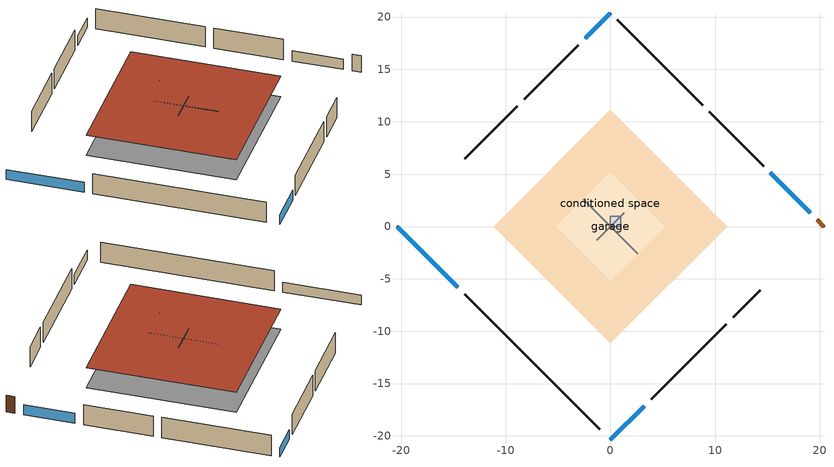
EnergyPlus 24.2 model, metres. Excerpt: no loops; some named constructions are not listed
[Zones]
conditioned space
 floor foundation (Slab2 construction): -11.15,0 0,11.15 11.15,0 0,-11.15 z0
 wall outside (AdiabaticWallConstruction 1): 20.39,0 19.74,0.65 z0:2.03
 wall outside (AdiabaticWallConstruction): -20.39,0 -14.57,-5.81 / 0,-20.39 3.23,-17.15 z0:1.19; 0,20.39 -2.4,17.99 z0:1.13; 19.08,1.3 15.27,5.11 z0:1.22
 wall outside (Wall3 construction): -13.92,-6.47 -1,-19.38 z0:2.44
 wall outside (Wall4 construction): -8.89,11.5 -13.94,6.45 z0:2.44
 wall outside (Wall7 construction): 8.79,11.6 0.66,19.73 z0:2.44
 wall outside (Wall8 construction): 3.89,-16.5 11.06,-9.33 z0:2.44
 wall to garage (Wall5 construction): 2.59,-2.59 -2.59,2.59 z0:2.44
 wall to garage (Wall6 construction): 1.29,1.29 -1.29,-1.29 z0:2.44
 window (WindowConstruction): -20.39,0 -14.57,-5.81 z0:1.19
 window (WindowConstruction 1): 0,20.39 -2.4,17.99 z0:1.13
 window (WindowConstruction 2): 19.08,1.3 15.27,5.11 z0:1.22
 window (WindowConstruction 3): 0,-20.39 3.23,-17.15 z0:1.19
 door (Door): 20.39,0 19.74,0.65 z0:2.03
 roof outside (Roof2 construction): 0,11.15 -11.15,0 0,-11.15 11.15,0 z2.44
furnace airloop ret air zone
 floor adiabatic (AdiabaticConst): 0,0 0,1 1,1 1,0 z0
 wall adiabatic (AdiabaticConst): 0,1 0,0 1,0 1,1 0,1 z0:1
 ceiling adiabatic (AdiabaticConst): 1,0 1,1 0,1 0,0 z1
garage
 floor foundation (Slab1 construction): -5.17,0 0,5.17 5.17,0 0,-5.17 z0
 wall outside (Wall1 construction): -3.06,17.33 -8.23,12.16 z0:2.44
 wall outside (Wall2 construction): 14.62,5.77 9.44,10.94 z0:2.44
 wall outside (Wall9 construction): 11.72,-8.67 14.3,-6.08 z0:2.44
 roof outside (Roof1 construction): 0,5.17 -5.17,0 0,-5.17 5.17,0 z2.44
[Material] Roughness=Rough; Thermal Absorptance=0.9
Name | Thickness {m} | Conductivity {W/m-K} | Density {kg/m3} | Specific Heat {J/kg-K} | Solar Absorptance | Visible Absorptance
gypsum board | 0.0127 | 0.160291 | 801 | 837.4 | 0.6 | 0.6
osb sheathing 0.5 in. 2; osb sheathing 0.5 in. 3 | 0.0127 | 0.115458 | 512.64 | 1214.23 | 0.7 | 0.7
wall stud and cavity 2 | 0.1397 | 0.335416 | 139.0536 | 1170.24 | 0.7 | 0.7
[Construction]
Wall5 construction Reversed: gypsum board, wall stud and cavity 2, osb sheathing 0.5 in. 2
Wall6 construction Reversed: gypsum board, wall stud and cavity 2, osb sheathing 0.5 in. 3
[EnergyManagementSystem:ProgramCallingManager]
furnace_supply_fan_disaggregate_program_calling_manager: EndOfSystemTimestepBeforeHVACReporting; furnace_supply_fan_disaggregate_program
garage_1_duct_leakage_imbalance_infil_program_calling_manager: BeginZoneTimestepAfterInitHeatBalance; garage_1_duct_leakage_imbalance_infil_program
infil_program_calling_manager: BeginZoneTimestepAfterInitHeatBalance; infil_program
natural_vent_program_calling_manager: BeginZoneTimestepAfterInitHeatBalance; natural_vent_program
total_airflows_program_calling_manager: EndOfZoneTimestepAfterZoneReporting; total_airflows_program
total_loads_program_calling_manager: EndOfZoneTimestepAfterZoneReporting; total_loads_program
unmet_hours_program_calling_manager: EndOfZoneTimestepBeforeZoneReporting; unmet_hours_program
water_heater_hpwh_EC_adj_ProgramManager: EndOfSystemTimestepBeforeHVACReporting; water_heater_hpwh_EC_adj
water_heater_ProgramManager: InsideHVACSystemIterationLoop; water_heater_Control; water_heater_InletAir
[EnergyManagementSystem:OutputVariable]
Name | EMS Variable | Type of Data in Variable | Update Frequency | EMS Program or Subroutine | Units
furnace supply fan disaggregate htg primary | furnace_supply_fan_primary_htg | Summed | SystemTimestep | furnace_supply_fan_disaggregate_program | J
loads_htg_tot_peakload_outvar; loads_htg_tot_annual_outvar; loads_htg_tot_timeseries_outvar | loads_htg_tot | Summed | ZoneTimestep | total_loads_program | J
loads_clg_tot_peakload_outvar; loads_clg_tot_annual_outvar; loads_clg_tot_timeseries_outvar | loads_clg_tot | Summed | ZoneTimestep | total_loads_program | J
htg_unmet_hours_annual_outvar; htg_unmet_hours_timeseries_outvar | htg_unmet_hours | Summed | ZoneTimestep | unmet_hours_program | hr
clg_unmet_hours_annual_outvar; clg_unmet_hours_timeseries_outvar | clg_unmet_hours | Summed | ZoneTimestep | unmet_hours_program | hr
loads_htg_roofs_annual_outvar; loads_htg_roofs_timeseries_outvar | loads_htg_roofs | Summed | ZoneTimestep | component_loads_program | J
loads_htg_ceilings_annual_outvar; loads_htg_ceilings_timeseries_outvar | loads_htg_ceilings | Summed | ZoneTimestep | component_loads_program | J
loads_htg_walls_annual_outvar; loads_htg_walls_timeseries_outvar | loads_htg_walls | Summed | ZoneTimestep | component_loads_program | J
loads_htg_rim_joists_annual_outvar; loads_htg_rim_joists_timeseries_outvar | loads_htg_rim_joists | Summed | ZoneTimestep | component_loads_program | J
loads_htg_foundation_walls_annual_outvar; loads_htg_foundation_walls_timeseries_outvar | loads_htg_foundation_walls | Summed | ZoneTimestep | component_loads_program | J
loads_htg_doors_annual_outvar; loads_htg_doors_timeseries_outvar | loads_htg_doors | Summed | ZoneTimestep | component_loads_program | J
loads_htg_windows_conduction_annual_outvar; loads_htg_windows_conduction_timeseries_outvar | loads_htg_windows_conduction | Summed | ZoneTimestep | component_loads_program | J
loads_htg_windows_solar_annual_outvar; loads_htg_windows_solar_timeseries_outvar | loads_htg_windows_solar | Summed | ZoneTimestep | component_loads_program | J
loads_htg_skylights_conduction_annual_outvar; loads_htg_skylights_conduction_timeseries_outvar | loads_htg_skylights_conduction | Summed | ZoneTimestep | component_loads_program | J
loads_htg_skylights_solar_annual_outvar; loads_htg_skylights_solar_timeseries_outvar | loads_htg_skylights_solar | Summed | ZoneTimestep | component_loads_program | J
loads_htg_floors_annual_outvar; loads_htg_floors_timeseries_outvar | loads_htg_floors | Summed | ZoneTimestep | component_loads_program | J
loads_htg_slabs_annual_outvar; loads_htg_slabs_timeseries_outvar | loads_htg_slabs | Summed | ZoneTimestep | component_loads_program | J
loads_htg_internal_mass_annual_outvar; loads_htg_internal_mass_timeseries_outvar | loads_htg_internal_mass | Summed | ZoneTimestep | component_loads_program | J
loads_htg_infil_annual_outvar; loads_htg_infil_timeseries_outvar | loads_htg_infil | Summed | ZoneTimestep | component_loads_program | J
loads_htg_natvent_annual_outvar; loads_htg_natvent_timeseries_outvar | loads_htg_natvent | Summed | ZoneTimestep | component_loads_program | J
loads_htg_mechvent_annual_outvar; loads_htg_mechvent_timeseries_outvar | loads_htg_mechvent | Summed | ZoneTimestep | component_loads_program | J
loads_htg_whf_annual_outvar; loads_htg_whf_timeseries_outvar | loads_htg_whf | Summed | ZoneTimestep | component_loads_program | J
loads_htg_ducts_annual_outvar; loads_htg_ducts_timeseries_outvar | loads_htg_ducts | Summed | ZoneTimestep | component_loads_program | J
loads_htg_intgains_annual_outvar; loads_htg_intgains_timeseries_outvar | loads_htg_intgains | Summed | ZoneTimestep | component_loads_program | J
loads_htg_lighting_annual_outvar; loads_htg_lighting_timeseries_outvar | loads_htg_lighting | Summed | ZoneTimestep | component_loads_program | J
loads_clg_roofs_annual_outvar; loads_clg_roofs_timeseries_outvar | loads_clg_roofs | Summed | ZoneTimestep | component_loads_program | J
loads_clg_ceilings_annual_outvar; loads_clg_ceilings_timeseries_outvar | loads_clg_ceilings | Summed | ZoneTimestep | component_loads_program | J
loads_clg_walls_annual_outvar; loads_clg_walls_timeseries_outvar | loads_clg_walls | Summed | ZoneTimestep | component_loads_program | J
loads_clg_rim_joists_annual_outvar; loads_clg_rim_joists_timeseries_outvar | loads_clg_rim_joists | Summed | ZoneTimestep | component_loads_program | J
loads_clg_foundation_walls_annual_outvar; loads_clg_foundation_walls_timeseries_outvar | loads_clg_foundation_walls | Summed | ZoneTimestep | component_loads_program | J
loads_clg_doors_annual_outvar; loads_clg_doors_timeseries_outvar | loads_clg_doors | Summed | ZoneTimestep | component_loads_program | J
loads_clg_windows_conduction_annual_outvar; loads_clg_windows_conduction_timeseries_outvar | loads_clg_windows_conduction | Summed | ZoneTimestep | component_loads_program | J
loads_clg_windows_solar_annual_outvar; loads_clg_windows_solar_timeseries_outvar | loads_clg_windows_solar | Summed | ZoneTimestep | component_loads_program | J
loads_clg_skylights_conduction_annual_outvar; loads_clg_skylights_conduction_timeseries_outvar | loads_clg_skylights_conduction | Summed | ZoneTimestep | component_loads_program | J
loads_clg_skylights_solar_annual_outvar; loads_clg_skylights_solar_timeseries_outvar | loads_clg_skylights_solar | Summed | ZoneTimestep | component_loads_program | J
loads_clg_floors_annual_outvar; loads_clg_floors_timeseries_outvar | loads_clg_floors | Summed | ZoneTimestep | component_loads_program | J
loads_clg_slabs_annual_outvar; loads_clg_slabs_timeseries_outvar | loads_clg_slabs | Summed | ZoneTimestep | component_loads_program | J
loads_clg_internal_mass_annual_outvar; loads_clg_internal_mass_timeseries_outvar | loads_clg_internal_mass | Summed | ZoneTimestep | component_loads_program | J
loads_clg_infil_annual_outvar; loads_clg_infil_timeseries_outvar | loads_clg_infil | Summed | ZoneTimestep | component_loads_program | J
loads_clg_natvent_annual_outvar; loads_clg_natvent_timeseries_outvar | loads_clg_natvent | Summed | ZoneTimestep | component_loads_program | J
loads_clg_mechvent_annual_outvar; loads_clg_mechvent_timeseries_outvar | loads_clg_mechvent | Summed | ZoneTimestep | component_loads_program | J
loads_clg_whf_annual_outvar; loads_clg_whf_timeseries_outvar | loads_clg_whf | Summed | ZoneTimestep | component_loads_program | J
loads_clg_ducts_annual_outvar; loads_clg_ducts_timeseries_outvar | loads_clg_ducts | Summed | ZoneTimestep | component_loads_program | J
loads_clg_intgains_annual_outvar; loads_clg_intgains_timeseries_outvar | loads_clg_intgains | Summed | ZoneTimestep | component_loads_program | J
loads_clg_lighting_annual_outvar; loads_clg_lighting_timeseries_outvar | loads_clg_lighting | Summed | ZoneTimestep | component_loads_program | J
total_infil_flow_rate_timeseries_outvar | total_infil_flow_rate | Averaged | ZoneTimestep | total_airflows_program | m^3/s
total_mechvent_flow_rate_timeseries_outvar | total_mechvent_flow_rate | Averaged | ZoneTimestep | total_airflows_program | m^3/s
total_natvent_flow_rate_timeseries_outvar | total_natvent_flow_rate | Averaged | ZoneTimestep | total_airflows_program | m^3/s
total_whf_flow_rate_timeseries_outvar | total_whf_flow_rate | Averaged | ZoneTimestep | total_airflows_program | m^3/s
[Schedule:Day:Interval]
general water use schedule day: No, 01:00, 0.315068, 03:00, 0.287671, 04:00, 0.342466, 05:00, 0.369863, 06:00, 0.520548, 07:00, 0.60274, 08:00, 0.534247, 10:00, 0.506849, 11:00, 0.465753, 14:00, 0.479452, 15:00, 0.534247, 16:00, 0.589041, 17:00, 0.69863, 18:00, 0.876712, 19:00, 0.890411, 20:00, 0.986301, 21:00, 1, 22:00, 0.863014, 23:00, 0.616438, 24:00, 0.465753
general water use schedule default day; cooling season schedule day; cooling season schedule day 2; cooling season schedule default day; exterior lighting schedule default day; natural vent schedule default day: No, 24:00, 0
freezer schedule day 5: No, 01:00, 0.675182, 02:00, 0.658303, 03:00, 0.641423, 04:00, 0.624544, 06:00, 0.607664, 07:00, 0.641423, 08:00, 0.675182, 10:00, 0.692062, 12:00, 0.675182, 15:00, 0.708942, 16:00, 0.692062, 17:00, 0.742701, 18:00, 0.810219, 19:00, 0.843978, 20:00, 0.810219, 21:00, 0.793339, 22:00, 0.77646, 23:00, 0.742701, 24:00, 0.692062
freezer schedule day 6: No, 01:00, 0.610949, 02:00, 0.595675, 03:00, 0.580401, 04:00, 0.565128, 06:00, 0.549854, 07:00, 0.580401, 08:00, 0.610949, 10:00, 0.626223, 12:00, 0.610949, 15:00, 0.641496, 16:00, 0.626223, 17:00, 0.672044, 18:00, 0.733139, 19:00, 0.763686, 20:00, 0.733139, 21:00, 0.717865, 22:00, 0.702591, 23:00, 0.672044, 24:00, 0.626223
cooling season schedule day 1; natural vent schedule day: No, 24:00, 1
exterior lighting schedule day: No, 01:00, 0.566667, 03:00, 0.524167, 05:00, 0.495833, 06:00, 0.5525, 07:00, 0.623333, 08:00, 0.580833, 09:00, 0.439167, 10:00, 0.354167, 12:00, 0.34, 13:00, 0.354167, 14:00, 0.396667, 15:00, 0.425, 16:00, 0.495833, 17:00, 0.623333, 18:00, 0.793333, 19:00, 0.906667, 20:00, 0.963333, 21:00, 0.991667, 22:00, 0.920833, 23:00, 0.793333, 24:00, 0.665833
exterior lighting schedule day 1: No, 01:00, 0.528571, 03:00, 0.488929, 05:00, 0.4625, 06:00, 0.515357, 07:00, 0.581429, 08:00, 0.541786, 09:00, 0.409643, 10:00, 0.330357, 12:00, 0.317143, 13:00, 0.330357, 14:00, 0.37, 15:00, 0.396429, 16:00, 0.4625, 17:00, 0.581429, 18:00, 0.74, 19:00, 0.845714, 20:00, 0.898571, 21:00, 0.925, 22:00, 0.858929, 23:00, 0.74, 24:00, 0.621071
exterior lighting schedule day 10: No, 01:00, 0.552381, 03:00, 0.510952, 05:00, 0.483333, 06:00, 0.538571, 07:00, 0.607619, 08:00, 0.56619, 09:00, 0.428095, 10:00, 0.345238, 12:00, 0.331429, 13:00, 0.345238, 14:00, 0.386667, 15:00, 0.414286, 16:00, 0.483333, 17:00, 0.607619, 18:00, 0.773333, 19:00, 0.88381, 20:00, 0.939048, 21:00, 0.966667, 22:00, 0.897619, 23:00, 0.773333, 24:00, 0.649048
exterior lighting schedule day 11: No, 01:00, 0.571429, 03:00, 0.528571, 05:00, 0.5, 06:00, 0.557143, 07:00, 0.628571, 08:00, 0.585714, 09:00, 0.442857, 10:00, 0.357143, 12:00, 0.342857, 13:00, 0.357143, 14:00, 0.4, 15:00, 0.428571, 16:00, 0.5, 17:00, 0.628571, 18:00, 0.8, 19:00, 0.914286, 20:00, 0.971429, 21:00, 1, 22:00, 0.928571, 23:00, 0.8, 24:00, 0.671429
exterior lighting schedule day 2: No, 01:00, 0.485714, 03:00, 0.449286, 05:00, 0.425, 06:00, 0.473571, 07:00, 0.534286, 08:00, 0.497857, 09:00, 0.376429, 10:00, 0.303571, 12:00, 0.291429, 13:00, 0.303571, 14:00, 0.34, 15:00, 0.364286, 16:00, 0.425, 17:00, 0.534286, 18:00, 0.68, 19:00, 0.777143, 20:00, 0.825714, 21:00, 0.85, 22:00, 0.789286, 23:00, 0.68, 24:00, 0.570714
exterior lighting schedule day 3: No, 01:00, 0.442857, 03:00, 0.409643, 05:00, 0.3875, 06:00, 0.431786, 07:00, 0.487143, 08:00, 0.453929, 09:00, 0.343214, 10:00, 0.276786, 12:00, 0.265714, 13:00, 0.276786, 14:00, 0.31, 15:00, 0.332143, 16:00, 0.3875, 17:00, 0.487143, 18:00, 0.62, 19:00, 0.708571, 20:00, 0.752857, 21:00, 0.775, 22:00, 0.719643, 23:00, 0.62, 24:00, 0.520357
exterior lighting schedule day 4: No, 01:00, 0.4, 03:00, 0.37, 05:00, 0.35, 06:00, 0.39, 07:00, 0.44, 08:00, 0.41, 09:00, 0.31, 10:00, 0.25, 12:00, 0.24, 13:00, 0.25, 14:00, 0.28, 15:00, 0.3, 16:00, 0.35, 17:00, 0.44, 18:00, 0.56, 19:00, 0.64, 20:00, 0.68, 21:00, 0.7, 22:00, 0.65, 23:00, 0.56, 24:00, 0.47
exterior lighting schedule day 5: No, 01:00, 0.380952, 03:00, 0.352381, 05:00, 0.333333, 06:00, 0.371429, 07:00, 0.419048, 08:00, 0.390476, 09:00, 0.295238, 10:00, 0.238095, 12:00, 0.228571, 13:00, 0.238095, 14:00, 0.266667, 15:00, 0.285714, 16:00, 0.333333, 17:00, 0.419048, 18:00, 0.533333, 19:00, 0.609524, 20:00, 0.647619, 21:00, 0.666667, 22:00, 0.619048, 23:00, 0.533333, 24:00, 0.447619
exterior lighting schedule day 6: No, 01:00, 0.390476, 03:00, 0.36119, 05:00, 0.341667, 06:00, 0.380714, 07:00, 0.429524, 08:00, 0.400238, 09:00, 0.302619, 10:00, 0.244048, 12:00, 0.234286, 13:00, 0.244048, 14:00, 0.273333, 15:00, 0.292857, 16:00, 0.341667, 17:00, 0.429524, 18:00, 0.546667, 19:00, 0.624762, 20:00, 0.66381, 21:00, 0.683333, 22:00, 0.634524, 23:00, 0.546667, 24:00, 0.45881
exterior lighting schedule day 7: No, 01:00, 0.419048, 03:00, 0.387619, 05:00, 0.366667, 06:00, 0.408571, 07:00, 0.460952, 08:00, 0.429524, 09:00, 0.324762, 10:00, 0.261905, 12:00, 0.251429, 13:00, 0.261905, 14:00, 0.293333, 15:00, 0.314286, 16:00, 0.366667, 17:00, 0.460952, 18:00, 0.586667, 19:00, 0.670476, 20:00, 0.712381, 21:00, 0.733333, 22:00, 0.680952, 23:00, 0.586667, 24:00, 0.492381
exterior lighting schedule day 8: No, 01:00, 0.466667, 03:00, 0.431667, 05:00, 0.408333, 06:00, 0.455, 07:00, 0.513333, 08:00, 0.478333, 09:00, 0.361667, 10:00, 0.291667, 12:00, 0.28, 13:00, 0.291667, 14:00, 0.326667, 15:00, 0.35, 16:00, 0.408333, 17:00, 0.513333, 18:00, 0.653333, 19:00, 0.746667, 20:00, 0.793333, 21:00, 0.816667, 22:00, 0.758333, 23:00, 0.653333, 24:00, 0.548333
exterior lighting schedule day 9: No, 01:00, 0.509524, 03:00, 0.47131, 05:00, 0.445833, 06:00, 0.496786, 07:00, 0.560476, 08:00, 0.522262, 09:00, 0.394881, 10:00, 0.318452, 12:00, 0.305714, 13:00, 0.318452, 14:00, 0.356667, 15:00, 0.382143, 16:00, 0.445833, 17:00, 0.560476, 18:00, 0.713333, 19:00, 0.815238, 20:00, 0.86619, 21:00, 0.891667, 22:00, 0.827976, 23:00, 0.713333, 24:00, 0.59869
[Schedule:Week:Daily]
cooling season schedule Week Rule - Jan1-May26: cooling season schedule day, cooling season schedule day, cooling season schedule day, cooling season schedule day, cooling season schedule day, cooling season schedule day, cooling season schedule day, cooling season schedule default day, cooling season schedule default day, cooling season schedule default day, cooling season schedule default day, cooling season schedule default day
cooling season schedule Week Rule - May27-Jun2: cooling season schedule day, cooling season schedule day, cooling season schedule day, cooling season schedule day, cooling season schedule day, cooling season schedule day 1, cooling season schedule day 1, cooling season schedule default day, cooling season schedule default day, cooling season schedule default day, cooling season schedule default day, cooling season schedule default day
cooling season schedule Week Rule - Jun3-Sep29: cooling season schedule day 1, cooling season schedule day 1, cooling season schedule day 1, cooling season schedule day 1, cooling season schedule day 1, cooling season schedule day 1, cooling season schedule day 1, cooling season schedule default day, cooling season schedule default day, cooling season schedule default day, cooling season schedule default day, cooling season schedule default day
cooling season schedule Week Rule - Sep30-Oct6: cooling season schedule day 1, cooling season schedule day 2, cooling season schedule day 2, cooling season schedule day 2, cooling season schedule day 2, cooling season schedule day 2, cooling season schedule day 2, cooling season schedule default day, cooling season schedule default day, cooling season schedule default day, cooling season schedule default day, cooling season schedule default day
cooling season schedule Week Rule - Oct7-Dec31: cooling season schedule day 2, cooling season schedule day 2, cooling season schedule day 2, cooling season schedule day 2, cooling season schedule day 2, cooling season schedule day 2, cooling season schedule day 2, cooling season schedule default day, cooling season schedule default day, cooling season schedule default day, cooling season schedule default day, cooling season schedule default day
natural vent schedule Week Rule - Jan1-Jan6: natural vent schedule day, natural vent schedule day, natural vent schedule default day, natural vent schedule day, natural vent schedule default day, natural vent schedule day, natural vent schedule default day, natural vent schedule default day, natural vent schedule default day, natural vent schedule default day, natural vent schedule default day, natural vent schedule default day
natural vent schedule Week Rule - Jan7-Dec31: natural vent schedule default day, natural vent schedule day, natural vent schedule default day, natural vent schedule day, natural vent schedule default day, natural vent schedule day, natural vent schedule default day, natural vent schedule default day, natural vent schedule default day, natural vent schedule default day, natural vent schedule default day, natural vent schedule default day
[Schedule:Year]
cooling season schedule: cooling season schedule Week Rule - Jan1-May26, 1, 1, 5, 26, cooling season schedule Week Rule - May27-Jun2, 5, 27, 6, 2, cooling season schedule Week Rule - Jun3-Sep29, 6, 3, 9, 29, cooling season schedule Week Rule - Sep30-Oct6, 9, 30, 10, 6, cooling season schedule Week Rule - Oct7-Dec31, 10, 7, 12, 31
natural vent schedule: natural vent schedule Week Rule - Jan1-Jan6, 1, 1, 1, 6, natural vent schedule Week Rule - Jan7-Dec31, 1, 7, 12, 31
[Schedule:File]
hot_water_dishwasher: File=in.schedules.csv; Column Number=6; Rows to Skip at Top=1; Number of Hours of Data=8760; Column Separator=Comma; Interpolate to Timestep=Yes; Minutes per Item=15; Adjust Schedule for Daylight Savings=Yes
